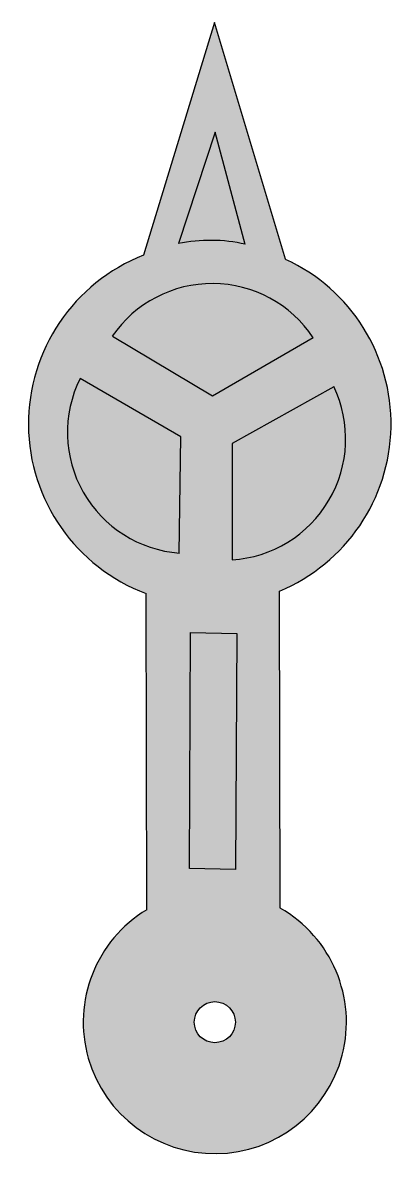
# Model space of a CAD drawing. Header units: inches. Extents: x -1.9 to 1.8, y -1.3 to 10.
import ezdxf

# ---------------------------------------------------------------- set-up
doc = ezdxf.new("R2010")
doc.units = ezdxf.units.IN
doc.header["$MEASUREMENT"] = 0

# ---------------------------------------------------------------- blocks, each defined once
blk = doc.blocks.new('*U6')
for p, q in [((0.263, 0.574), (-0.899, 0.568)), ((0.834, -0.438), (0.263, 0.574))]:
    blk.add_line(p, q)
blk.add_arc((0.307, 0.649), 1.208, 183.8213, 295.9177)
blk = doc.blocks.new('*U5')
at = {"color": 0, "linetype": 'ByBlock', "lineweight": -2, "transparency": 16777216}
for p, rotation in [((5.477, 0.875), 240), ((6.88, 0.108), 120)]:
    blk.add_blockref('*U6', p, dxfattribs=dict(at, rotation=rotation))
blk.add_blockref('*U6', (5.514, -0.723), dxfattribs=at)
blk = doc.blocks.new('hor')
h = blk.add_hatch(color=256)
h.dxf.hatch_style = 1
h.paths.add_polyline_path([(1.134, -0.653), (4.297, -0.647, 0.653388), (7.609, -0.707), (9.971, 0.002), (7.65, 0.71, 0.687517), (4.273, 0.684), (1.118, 0.677, 3.675183)])
h.paths.add_polyline_path([(0.199, -0.002, -1), (-0.21, -0.002, -1)], flags=16)
h.paths.add_polyline_path([(1.527, 0.251), (3.883, 0.24), (3.873, -0.22), (1.517, -0.209)], flags=16)
h.paths.add_polyline_path([(4.609, -0.174), (5.771, -0.174), (6.337, -1.188, -0.532249)], flags=16)
h.paths.add_polyline_path([(4.677, 0.353, -0.532249), (6.419, 1.342), (5.839, 0.336)], flags=16)
h.paths.add_polyline_path([(6.246, 0.023), (6.841, 1.02, -0.532249), (6.827, -0.983)], flags=16)
h.paths.add_polyline_path([(7.766, 0.362), (8.876, -0.004), (7.758, -0.306, 0.105788)], flags=16)
h.paths.add_polyline_path([(1.527, 0.251), (1.517, -0.209), (3.873, -0.22), (3.883, 0.24)], flags=16)
h = blk.add_hatch(color=9)
h.dxf.hatch_style = 1
h.paths.add_polyline_path([(3.873, -0.22), (3.883, 0.24), (1.527, 0.251), (1.517, -0.209)])
h.paths.add_polyline_path([(5.839, 0.336), (6.419, 1.342, 0.532249), (4.677, 0.353)])
h.paths.add_polyline_path([(5.771, -0.174), (4.609, -0.174, 0.532249), (6.337, -1.188)])
h.paths.add_polyline_path([(6.827, -0.983, 0.532249), (6.841, 1.02), (6.246, 0.023)])
h.paths.add_polyline_path([(8.876, -0.004), (7.766, 0.362, -0.105788), (7.758, -0.306)])
for p, q in [((1.118, 0.677), (4.273, 0.684)), ((9.971, 0.002), (7.65, 0.71)), ((7.609, -0.707), (9.971, 0.002)), ((1.134, -0.653), (4.297, -0.647))]:
    blk.add_line(p, q)
blk.add_lwpolyline([(7.758, -0.306), (8.876, -0.004), (7.766, 0.362)])
blk.add_lwpolyline([(1.527, 0.251), (3.883, 0.24), (3.873, -0.22), (1.517, -0.209)], close=True)
blk.add_circle((-0.006, -0.002), 0.205)
for centre, radius, start, end in [((5.966, 0.049), 1.808, 21.4213, 159.4579), ((-0.006, -0.002), 1.312, 31.1502, 330.2646), ((6.201, 0.045), 1.597, 347.3022, 11.4571), ((5.966, 0.049), 1.808, 202.6314, 335.2719)]:
    blk.add_arc(centre, radius, start, end)
at = {"rotation": 359.7313759632693}
blk.add_blockref('*U5', (-0.006, 0.003), dxfattribs=at)

msp = doc.modelspace()

# ---------------------------------------------------------------- block references
at = {"rotation": 90}
msp.add_blockref('hor', (0, 0), dxfattribs=at)

doc.saveas('drawing.dxf')
